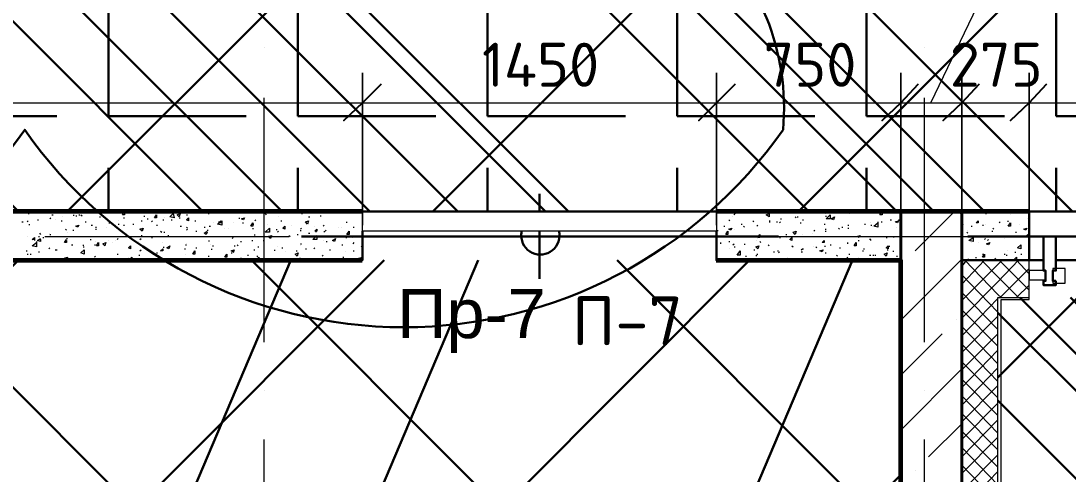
# Model space of a CAD drawing. Header units: millimetres. Extents: x -84737 to 172119, y -43083 to 59399.
# Drawn here: x 38410 to 42692, y 43507 to 45359 of the extents above; entities that cross this region are included whole.
import ezdxf

# ---------------------------------------------------------------- set-up
doc = ezdxf.new("R2010")
doc.units = ezdxf.units.MM
for name, color, linetype, lineweight in [('11) Плинтус ПЛ-2', 70, 'Continuous', 30), ('15) Штукатурка стен СТ-1.1', 161, 'Continuous', 60), ('16) Краска СТ-1.1 стена', 5, 'Continuous', 60), ('17) Краска СТ-3.1 стена', 6, 'Continuous', 60), ('18) Краска ПТ-1 потолок', 31, 'Continuous', 30), ('19) Краска ПТ-5 потолок', 161, 'Continuous', 30), ('20) Шпакл. баз. фин Стена', 40, 'Continuous', 60), ('22) Шпакл. баз. фин. Потолок', 102, 'Continuous', 30), ('3) Плинутс ПЛ-1', 6, 'Continuous', 30), ('5) Затарка материала', 160, 'Continuous', 30), ('6) Уборка мусора', 20, 'Continuous', 30), ('9) Плитка КР-2 600х600', 110, 'Continuous', 30)]:
    doc.layers.add(name, color=color, linetype=linetype, lineweight=lineweight)
for name, color, linetype in [('PDF _Витраж', 7, 'Continuous'), ('PDF _Двери', 7, 'Continuous'), ('PDF _Обобщенные модели', 7, 'Continuous'), ('PDF _Оси', 7, 'Continuous'), ('PDF _Панели витража', 7, 'Continuous'), ('PDF _Перекрытия', 7, 'Continuous'), ('PDF _Размеры-100', 7, 'Continuous'), ('PDF _Стены', 7, 'Continuous'), ('PDF _Текст', 7, 'Continuous')]:
    doc.layers.add(name, color=color, linetype=linetype)
doc.styles.add('PDF GOSTCommon', font='arial.ttf')
doc.styles.add('PDF ISOCPEUR', font='isocpeur.ttf')

msp = doc.modelspace()

# ---------------------------------------------------------------- hatches: boundary and pattern name
at = {"layer": '18) Краска ПТ-1 потолок'}
h = msp.add_hatch(dxfattribs=at)
h.set_pattern_fill('ANSI32', color=256, scale=222, angle=22)
h.paths.add_polyline_path([(26915.9, 43368.7), (24507.3, 43368.7), (24507.3, 34077.2), (26915.9, 34077.2)])
h.paths.add_polyline_path([(36427.6, 39178), (36427.6, 34081.4), (26987.8, 34081.4), (26987.8, 40617.2), (29108.6, 40617.2), (29108.6, 39178)])
h.paths.add_polyline_path([(42006.7, 34077.2), (36508, 34077.2), (36508, 44380.4), (42006.7, 44380.4)])
h.paths.add_polyline_path([(21895.5, 43368.7), (24304.1, 43368.7), (24304.1, 34077.2), (21895.5, 34077.2)])
h.paths.add_polyline_path([(12383.8, 39178), (12383.8, 34081.4), (21823.5, 34081.4), (21823.5, 40617.2), (19702.8, 40617.2), (19702.8, 39178)])
h.paths.add_polyline_path([(6804.6, 34077.2), (12303.4, 34077.2), (12303.4, 44380.4), (6804.6, 44380.4)])
h = msp.add_hatch(dxfattribs=at)
h.set_pattern_fill('ANSI32', color=256, scale=222, angle=22)
h.paths.add_polyline_path([(26915.9, 43368.7), (24507.3, 43368.7), (24507.3, 34077.2), (26915.9, 34077.2)])
h.paths.add_polyline_path([(36427.6, 39178), (36427.6, 34081.4), (26987.8, 34081.4), (26987.8, 40617.2), (29108.6, 40617.2), (29108.6, 39178)])
h.paths.add_polyline_path([(42006.7, 34077.2), (36508, 34077.2), (36508, 44380.4), (42006.7, 44380.4)])
h.paths.add_polyline_path([(21895.5, 43368.7), (24304.1, 43368.7), (24304.1, 34077.2), (21895.5, 34077.2)])
h.paths.add_polyline_path([(12383.8, 39178), (12383.8, 34081.4), (21823.5, 34081.4), (21823.5, 40617.2), (19702.8, 40617.2), (19702.8, 39178)])
h.paths.add_polyline_path([(6804.6, 34077.2), (12303.4, 34077.2), (12303.4, 44380.4), (6804.6, 44380.4)])
at = {"layer": '19) Краска ПТ-5 потолок'}
h = msp.add_hatch(dxfattribs=at)
h.set_pattern_fill('ANSI34', color=256, scale=80, angle=90)
h.paths.add_polyline_path([(22027.2, 47077.3), (10407.1, 47077.3), (10407.1, 45159.6), (12786.1, 45159.6), (12786.1, 44579.7), (22027.2, 44579.7)])
h.paths.add_polyline_path([(26785.3, 47077.3), (24503.6, 47077.3), (22027.2, 47077.3), (22027.2, 43580.7), (26785.3, 43580.7)])
h.paths.add_polyline_path([(34714, 47077.3), (26785.3, 47077.3), (26785.3, 44579.7), (34714, 44579.7)])
h.paths.add_polyline_path([(30256.5, 49778.1), (24503.6, 49778.1), (24503.6, 47077.3), (30256.5, 47077.3)])
h.paths.add_polyline_path([(44556.2, 47077.3), (39984.4, 47077.3), (34904.5, 47077.3), (34904.5, 44579.7), (44556.2, 44579.7)])
h.paths.add_polyline_path([(44556.2, 49096.5), (41457.5, 49096.5), (41457.5, 49778.1), (39984.4, 49778.1), (39984.4, 47077.3), (44556.2, 47077.3)])
h = msp.add_hatch(dxfattribs=at)
h.set_pattern_fill('ANSI34', color=256, scale=80, angle=90)
h.paths.add_polyline_path([(44408, 42027.1), (42405.7, 42027.1), (42405.7, 44228.3), (44408, 44228.3)])
h.paths.add_polyline_path([(44166.7, 43369), (44408, 43369), (44408, 44228.3), (44166.7, 44228.3)], flags=16)
at = {"layer": '22) Шпакл. баз. фин. Потолок'}
h = msp.add_hatch(dxfattribs=at)
h.set_pattern_fill('ANSI37', color=256, scale=333)
h.paths.add_polyline_path([(22027.2, 47077.3), (10407.1, 47077.3), (10407.1, 45159.6), (12786.1, 45159.6), (12786.1, 44579.7), (22027.2, 44579.7)])
h.paths.add_polyline_path([(26785.3, 47077.3), (24503.6, 47077.3), (22027.2, 47077.3), (22027.2, 43580.7), (26785.3, 43580.7)])
h.paths.add_polyline_path([(34714, 47077.3), (26785.3, 47077.3), (26785.3, 44579.7), (34714, 44579.7)])
h.paths.add_polyline_path([(30256.5, 49778.1), (24503.6, 49778.1), (24503.6, 47077.3), (30256.5, 47077.3)])
h.paths.add_polyline_path([(44556.2, 47077.3), (39984.4, 47077.3), (34904.5, 47077.3), (34904.5, 44579.7), (44556.2, 44579.7)])
h.paths.add_polyline_path([(44556.2, 49096.5), (41457.5, 49096.5), (41457.5, 49778.1), (39984.4, 49778.1), (39984.4, 47077.3), (44556.2, 47077.3)])
h = msp.add_hatch(dxfattribs=at)
h.set_pattern_fill('ANSI37', color=256, scale=333)
h.paths.add_polyline_path([(26915.9, 43368.7), (24507.3, 43368.7), (24507.3, 34077.2), (26915.9, 34077.2)])
h.paths.add_polyline_path([(36427.6, 39178), (36427.6, 34081.4), (26987.8, 34081.4), (26987.8, 40617.2), (29108.6, 40617.2), (29108.6, 39178)])
h.paths.add_polyline_path([(42006.7, 34077.2), (36508, 34077.2), (36508, 44380.4), (42006.7, 44380.4)])
h.paths.add_polyline_path([(21895.5, 43368.7), (24304.1, 43368.7), (24304.1, 34077.2), (21895.5, 34077.2)])
h.paths.add_polyline_path([(12383.8, 39178), (12383.8, 34081.4), (21823.5, 34081.4), (21823.5, 40617.2), (19702.8, 40617.2), (19702.8, 39178)])
h.paths.add_polyline_path([(6804.6, 34077.2), (12303.4, 34077.2), (12303.4, 44380.4), (6804.6, 44380.4)])
h = msp.add_hatch(dxfattribs=at)
h.set_pattern_fill('ANSI37', color=256, scale=333)
h.paths.add_polyline_path([(26915.9, 43368.7), (24507.3, 43368.7), (24507.3, 34077.2), (26915.9, 34077.2)])
h.paths.add_polyline_path([(36427.6, 39178), (36427.6, 34081.4), (26987.8, 34081.4), (26987.8, 40617.2), (29108.6, 40617.2), (29108.6, 39178)])
h.paths.add_polyline_path([(42006.7, 34077.2), (36508, 34077.2), (36508, 44380.4), (42006.7, 44380.4)])
h.paths.add_polyline_path([(21895.5, 43368.7), (24304.1, 43368.7), (24304.1, 34077.2), (21895.5, 34077.2)])
h.paths.add_polyline_path([(12383.8, 39178), (12383.8, 34081.4), (21823.5, 34081.4), (21823.5, 40617.2), (19702.8, 40617.2), (19702.8, 39178)])
h.paths.add_polyline_path([(6804.6, 34077.2), (12303.4, 34077.2), (12303.4, 44380.4), (6804.6, 44380.4)])
h = msp.add_hatch(dxfattribs=at)
h.set_pattern_fill('ANSI37', color=256, scale=333)
h.paths.add_polyline_path([(44408, 42027.1), (42405.7, 42027.1), (42405.7, 44228.3), (44408, 44228.3)])
h.paths.add_polyline_path([(44166.7, 43369), (44408, 43369), (44408, 44228.3), (44166.7, 44228.3)], flags=16)
at = {"layer": '9) Плитка КР-2 600х600'}
h = msp.add_hatch(dxfattribs=at)
h.set_pattern_fill('ANGLE', color=256, scale=111)
h.set_pattern_definition([(0, (0, 0), (0, 775.335), [563.88, -211.455]), (90, (0, 0), (-775.335, 5e-14), [563.88, -211.455])])
h.paths.add_polyline_path([(22027.2, 47077.3), (10407.1, 47077.3), (10407.1, 45159.6), (12786.1, 45159.6), (12786.1, 44579.7), (22027.2, 44579.7)])
h.paths.add_polyline_path([(26785.3, 47077.3), (24503.6, 47077.3), (22027.2, 47077.3), (22027.2, 43580.7), (26785.3, 43580.7)])
h.paths.add_polyline_path([(34714, 47077.3), (26785.3, 47077.3), (26785.3, 44579.7), (34714, 44579.7)])
h.paths.add_polyline_path([(30256.5, 49778.1), (24503.6, 49778.1), (24503.6, 47077.3), (30256.5, 47077.3)])
h.paths.add_polyline_path([(44556.2, 47077.3), (39984.4, 47077.3), (34904.5, 47077.3), (34904.5, 44579.7), (44556.2, 44579.7)])
h.paths.add_polyline_path([(44556.2, 49096.5), (41457.5, 49096.5), (41457.5, 49778.1), (39984.4, 49778.1), (39984.4, 47077.3), (44556.2, 47077.3)])
at = {"layer": 'PDF _Стены', "transparency": 33554559}
msp.add_hatch(color=256, dxfattribs=at).paths.add_polyline_path([(42270.3, 44579.7), (42266, 44588.2), (42257.6, 44592.4), (42249.1, 44588.2), (42244.9, 44579.7), (42249.1, 44571.2), (42257.6, 44567), (42266, 44571.2)])

# ---------------------------------------------------------------- linework, layer by layer
at = {"layer": '11) Плинтус ПЛ-2'}
for points in [[(36503.8, 44380.4), (39805.5, 44380.4)], [(41253.2, 44380.4), (42006.7, 44380.4), (42006.7, 34077.2), (36503.8, 34077.2)]]:
    msp.add_lwpolyline(points, dxfattribs=at)
at = {"layer": '15) Штукатурка стен СТ-1.1'}
for points in [[(36503.8, 44380.4), (39805.5, 44380.4)], [(41253.2, 44380.4), (42006.7, 44380.4), (42006.7, 34077.2), (36503.8, 34077.2)]]:
    msp.add_lwpolyline(points, dxfattribs=at)
at = {"layer": '16) Краска СТ-1.1 стена'}
for points in [[(36503.8, 44380.4), (39805.5, 44380.4)], [(41253.2, 44380.4), (42006.7, 44380.4), (42006.7, 34077.2), (36503.8, 34077.2)]]:
    msp.add_lwpolyline(points, dxfattribs=at)
at = {"layer": '17) Краска СТ-3.1 стена'}
for points in [[(39806.6, 44579.7), (34904.5, 44579.7), (34908.8, 44778.7)], [(42532.7, 44579.7), (41254.3, 44579.7)]]:
    msp.add_lwpolyline(points, dxfattribs=at)
at = {"layer": '20) Шпакл. баз. фин Стена'}
for points in [[(39806.6, 44579.7), (34904.5, 44579.7), (34908.8, 44778.7)], [(42532.7, 44579.7), (41254.3, 44579.7)], [(36503.8, 44380.4), (39805.5, 44380.4)], [(41253.2, 44380.4), (42006.7, 44380.4), (42006.7, 34077.2), (36503.8, 34077.2)]]:
    msp.add_lwpolyline(points, dxfattribs=at)
at = {"layer": '3) Плинутс ПЛ-1'}
for points in [[(39806.6, 44579.7), (34904.5, 44579.7), (34908.8, 44778.7)], [(42532.7, 44579.7), (41254.3, 44579.7)]]:
    msp.add_lwpolyline(points, dxfattribs=at)
at = {"layer": '5) Затарка материала'}
msp.add_lwpolyline([(14005.6, 44914.1, -0.520567), (15891.5, 45947, -0.520567), (18277.8, 45947, -0.520567), (21632.8, 45947, -0.520567), (23780.9, 45947, -0.520567), (25898.1, 45947, -0.520567), (28535.8, 45947, -0.520567), (30735.2, 45947, -0.520567), (33386.2, 45947, -0.520567), (35941.4, 45947, -0.520567), (38114.4, 45947, -0.520567), (40309.8, 45947, -0.520567), (41526.6, 44914.1, -0.520567), (38424.9, 44914.1, -0.520567), (34946.2, 44914.1, -0.520567), (31919.6, 44914.1, -0.520567), (29416.6, 44914.1, -0.520567), (26366.2, 44914.1, -0.520567), (24002.3, 44914.1, -0.520567), (20522.4, 44914.1, -0.520567), (17139.8, 44914.1, -0.520567)], format="xyb", close=True, dxfattribs=at)
at = {"layer": '6) Уборка мусора'}
msp.add_lwpolyline([(14005.6, 44914.1, -0.520567), (15891.5, 45947, -0.520567), (18277.8, 45947, -0.520567), (21632.8, 45947, -0.520567), (23780.9, 45947, -0.520567), (25898.1, 45947, -0.520567), (28535.8, 45947, -0.520567), (30735.2, 45947, -0.520567), (33386.2, 45947, -0.520567), (35941.4, 45947, -0.520567), (38114.4, 45947, -0.520567), (40309.8, 45947, -0.520567), (41526.6, 44914.1, -0.520567), (38424.9, 44914.1, -0.520567), (34946.2, 44914.1, -0.520567), (31919.6, 44914.1, -0.520567), (29416.6, 44914.1, -0.520567), (26366.2, 44914.1, -0.520567), (24002.3, 44914.1, -0.520567), (20522.4, 44914.1, -0.520567), (17139.8, 44914.1, -0.520567)], format="xyb", close=True, dxfattribs=at)
at = {"layer": '9) Плитка КР-2 600х600'}
msp.add_lwpolyline([(34904.5, 47077.3), (44556.2, 47077.3), (44556.2, 44579.7), (34904.5, 44579.7)], close=True, dxfattribs=at)
at = {"layer": 'PDF _Витраж', "lineweight": 30}
msp.add_lwpolyline([(42642.8, 44296.1), (42630.1, 44296.1), (42630.1, 44338.4), (42642.8, 44338.4), (42642.8, 44478.1), (42592, 44478.1), (42592, 44338.4), (42600.5, 44338.4), (42600.5, 44296.1), (42592, 44296.1), (42592, 44279.1), (42642.8, 44279.1)], close=True, dxfattribs=at)
at = {"layer": 'PDF _Двери', "lineweight": 18}
msp.add_lwpolyline([(41254.3, 44499.3), (39806.6, 44499.3), (39806.6, 44579.7), (41254.3, 44579.7)], close=True, dxfattribs=at)
at = {"layer": 'PDF _Обобщенные модели', "lineweight": 30}
for points in [[(40530.4, 44579.7), (40530.4, 44651.7)], [(40530.4, 44304.5), (40530.4, 44499.3)], [(41508.3, 44478.1), (39556.8, 44478.1)], [(44331.8, 44478.1), (42283, 44478.1)]]:
    msp.add_lwpolyline(points, dxfattribs=at)
msp.add_lwpolyline([(40458.2, 44500.9, 0.061028), (40455.9, 44482, 1.129988), (40610.2, 44500.9)], format="xyb", dxfattribs=at)
at = {"layer": 'PDF _Оси', "lineweight": 9}
for points in [[(39404.4, 45248.5), (39404.4, 45248.5)], [(42105.2, 45248.5), (42105.2, 45248.5)], [(39404.4, 44046.3), (39404.4, 45045.4)], [(42105.2, 44046.3), (42105.2, 45045.4)], [(38507, 44478.1), (39506, 44478.1)], [(39705, 44478.1), (39705, 44478.1)], [(39908.2, 44478.1), (40907.2, 44478.1)], [(41106.2, 44478.1), (41106.2, 44478.1)], [(41305.1, 44478.1), (42308.4, 44478.1)], [(42507.3, 44478.1), (42507.3, 44478.1)], [(39404.4, 43847.4), (39404.4, 43847.4)], [(42105.2, 43847.4), (42105.2, 43847.4)], [(39404.4, 42645.1), (39404.4, 43648.4)], [(42105.2, 42645.1), (42105.2, 43648.4)]]:
    msp.add_lwpolyline(points, dxfattribs=at)
at = {"layer": 'PDF _Панели витража', "lineweight": 18}
for points in [[(42532.7, 44300.3), (42600.5, 44300.3), (42600.5, 44338.4), (42532.7, 44338.4)], [(42680.9, 44346.9), (42630.1, 44346.9), (42630.1, 44287.6), (42680.9, 44287.6)]]:
    msp.add_lwpolyline(points, close=True, dxfattribs=at)
at = {"layer": 'PDF _Перекрытия', "lineweight": 30}
for points in [[(42592, 44380.7), (42532.7, 44380.7)], [(43972, 44380.7), (42642.8, 44380.7)]]:
    msp.add_lwpolyline(points, close=True, dxfattribs=at)
at = {"layer": 'PDF _Размеры-100', "lineweight": 9}
for points in [[(42130.6, 45024.2), (42338, 45456), (42680.9, 45456)], [(34786, 45024.2), (36504.7, 45024.2), (39806.6, 45024.2), (41254.3, 45024.2), (42007.8, 45024.2), (42257.6, 45024.2), (42532.7, 45024.2), (44082.1, 45024.2), (44082.1, 44524.7), (44082.1, 45146.9), (44082.1, 44524.7), (44082.1, 45024.2), (44674.7, 45024.2)]]:
    msp.add_lwpolyline(points, dxfattribs=at)
for points in [[(39806.6, 45024.2), (39806.6, 44524.7), (39806.6, 45146.9), (39806.6, 44524.7)], [(41254.3, 45024.2), (41254.3, 44524.7), (41254.3, 45146.9), (41254.3, 44524.7)], [(42007.8, 45024.2), (42007.8, 44524.7), (42007.8, 45146.9), (42007.8, 44524.7)], [(42257.6, 45024.2), (42257.6, 44524.7), (42257.6, 45146.9), (42257.6, 44524.7)], [(42532.7, 45024.2), (42532.7, 44524.7), (42532.7, 45146.9), (42532.7, 44524.7)]]:
    msp.add_lwpolyline(points, close=True, dxfattribs=at)
at = {"layer": 'PDF _Размеры-100', "lineweight": 25}
for points in [[(39882.8, 45100.4), (39806.6, 45024.2), (39730.4, 44952.2), (39806.6, 45024.2)], [(41330.5, 45100.4), (41254.3, 45024.2), (41182.4, 44952.2), (41254.3, 45024.2)], [(42079.8, 45100.4), (42007.8, 45024.2), (41931.6, 44952.2), (42007.8, 45024.2)], [(42329.5, 45100.4), (42257.6, 45024.2), (42181.4, 44952.2), (42257.6, 45024.2)], [(42604.7, 45100.4), (42532.7, 45024.2), (42456.5, 44952.2), (42532.7, 45024.2)]]:
    msp.add_lwpolyline(points, close=True, dxfattribs=at)
at = {"layer": 'PDF _Стены', "lineweight": 30}
for points in [[(39806.6, 44579.7), (36504.7, 44579.7)], [(42007.8, 44579.7), (41254.3, 44579.7)], [(42257.6, 44380.7), (42532.7, 44380.7), (42532.7, 44579.7), (42257.6, 44579.7)], [(36504.7, 44380.7), (39806.6, 44380.7), (39806.6, 44499.3)], [(41254.3, 44499.3), (41254.3, 44380.7), (42007.8, 44380.7)]]:
    msp.add_lwpolyline(points, dxfattribs=at)
at = {"layer": 'PDF _Стены', "lineweight": 9}
for points in [[(38435, 44537.4), (38439.2, 44541.6)], [(38439.2, 44571.2), (38443.5, 44571.2)], [(38477.3, 44545.8), (38481.6, 44545.8)], [(38528.1, 44550.1), (38532.4, 44554.3)], [(38532.4, 44550.1), (38532.4, 44550.1)], [(38536.6, 44567), (38540.8, 44567)], [(38549.3, 44545.8), (38549.3, 44545.8)], [(38574.7, 44541.6), (38578.9, 44541.6)], [(38578.9, 44558.5), (38578.9, 44558.5)], [(38625.5, 44562.8), (38625.5, 44567)], [(38634, 44562.8), (38638.2, 44562.8)], [(38646.7, 44567), (38650.9, 44567)], [(38655.1, 44567), (38659.4, 44562.8)], [(38697.5, 44579.7), (38701.7, 44579.7)], [(38701.7, 44579.7), (38701.7, 44579.7)], [(38718.6, 44575.5), (38718.6, 44579.7)], [(38731.3, 44558.5), (38735.6, 44558.5)], [(38790.6, 44579.7), (38794.8, 44575.5), (38799.1, 44579.7)], [(38807.5, 44541.6), (38807.5, 44541.6)], [(38828.7, 44554.3), (38832.9, 44554.3)], [(38900.7, 44541.6), (38904.9, 44541.6)], [(38913.4, 44562.8), (38913.4, 44558.5)], [(38926.1, 44550.1), (38930.3, 44550.1)], [(38943, 44537.4), (38947.2, 44541.6)], [(38989.6, 44545.8), (38993.8, 44545.8)], [(38998, 44554.3), (38998, 44554.3)], [(39019.2, 44579.7), (39019.2, 44579.7)], [(39023.4, 44545.8), (39027.7, 44545.8)], [(39057.3, 44554.3), (39061.5, 44554.3)], [(39086.9, 44567), (39091.2, 44567)], [(39120.8, 44541.6), (39125, 44541.6)], [(39175.8, 44571.2), (39180.1, 44571.2)], [(39222.4, 44575.5), (39222.4, 44575.5)], [(39302.8, 44554.3), (39302.8, 44550.1)], [(39366.3, 44541.6), (39370.5, 44545.8)], [(39408.6, 44571.2), (39412.9, 44567)], [(39463.7, 44558.5), (39463.7, 44558.5)], [(39472.1, 44541.6), (39476.4, 44541.6)], [(39556.8, 44571.2), (39561, 44571.2)], [(39586.4, 44558.5), (39590.7, 44558.5)], [(39633, 44562.8), (39637.2, 44562.8)], [(39700.7, 44575.5), (39705, 44575.5)], [(41305.1, 44545.8), (41309.3, 44541.6)], [(41322, 44558.5), (41322, 44558.5)], [(41326.3, 44567), (41330.5, 44571.2)], [(41402.5, 44541.6), (41406.7, 44537.4)], [(41427.9, 44579.7), (41427.9, 44575.5)], [(41470.2, 44541.6), (41474.4, 44541.6)], [(41516.8, 44550.1), (41521, 44550.1)], [(41521, 44579.7), (41525.2, 44579.7)], [(41525.2, 44579.7), (41525.2, 44579.7)], [(41576, 44558.5), (41580.3, 44554.3)], [(41584.5, 44558.5), (41588.7, 44558.5)], [(41605.7, 44545.8), (41609.9, 44545.8)], [(41686.1, 44575.5), (41686.1, 44571.2)], [(41698.8, 44571.2), (41703, 44575.5)], [(41703, 44558.5), (41703, 44562.8)], [(41791.9, 44579.7), (41791.9, 44579.7)], [(41791.9, 44579.7), (41800.4, 44579.7), (41800.4, 44575.5), (41796.2, 44571.2)], [(41931.6, 44575.5), (41931.6, 44567), (41923.2, 44567), (41931.6, 44579.7)], [(41965.5, 44545.8), (41969.7, 44545.8)], [(41999.4, 44545.8), (42003.6, 44545.8)], [(42067.1, 44418.8), (42227.9, 44579.7)], [(42257.6, 44575.5), (42261.8, 44575.5), (42266, 44575.5)], [(42354.9, 44571.2), (42359.2, 44571.2)], [(42405.7, 44579.7), (42410, 44575.5), (42410, 44579.7)], [(42448.1, 44537.4), (42448.1, 44541.6)], [(42456.5, 44567), (42456.5, 44567)], [(42528.5, 44550.1), (42528.5, 44550.1)], [(38413.8, 44537.4), (38418.1, 44537.4)], [(38443.5, 44528.9), (38443.5, 44524.7)], [(38591.6, 44507.7), (38595.9, 44503.5)], [(38621.3, 44503.5), (38625.5, 44503.5)], [(38672.1, 44537.4), (38676.3, 44537.4)], [(38697.5, 44524.7), (38701.7, 44524.7)], [(38714.4, 44516.2), (38718.6, 44516.2)], [(38714.4, 44507.7), (38718.6, 44507.7)], [(38761, 44516.2), (38761, 44516.2)], [(38769.4, 44533.1), (38773.7, 44533.1)], [(38807.5, 44528.9), (38811.8, 44528.9)], [(38828.7, 44524.7), (38832.9, 44524.7)], [(38866.8, 44528.9), (38871, 44528.9)], [(38964.2, 44524.7), (38968.4, 44524.7)], [(38981.1, 44499.3), (38985.3, 44495)], [(39061.5, 44520.4), (39065.8, 44520.4)], [(39086.9, 44516.2), (39091.2, 44512)], [(39086.9, 44503.5), (39091.2, 44507.7)], [(39125, 44499.3), (39129.3, 44499.3)], [(39158.9, 44516.2), (39163.1, 44516.2)], [(39171.6, 44495), (39167.4, 44486.6), (39158.9, 44490.8), (39171.6, 44499.3)], [(39171.6, 44503.5), (39175.8, 44503.5)], [(39180.1, 44520.4), (39184.3, 44520.4)], [(39197, 44533.1), (39197, 44533.1)], [(39218.2, 44537.4), (39222.4, 44537.4)], [(39243.6, 44512), (39243.6, 44512)], [(39260.5, 44512), (39260.5, 44512)], [(39277.4, 44533.1), (39277.4, 44533.1)], [(39315.5, 44533.1), (39319.7, 44533.1)], [(39357.8, 44528.9), (39362.1, 44528.9)], [(39357.8, 44512), (39357.8, 44507.7)], [(39404.4, 44533.1), (39404.4, 44533.1)], [(39417.1, 44528.9), (39417.1, 44528.9)], [(39455.2, 44507.7), (39455.2, 44503.5)], [(39459.4, 44495), (39463.7, 44499.3)], [(39514.5, 44524.7), (39514.5, 44524.7)], [(39552.6, 44507.7), (39556.8, 44512)], [(39552.6, 44503.5), (39552.6, 44499.3)], [(39611.8, 44520.4), (39611.8, 44520.4)], [(39616.1, 44499.3), (39616.1, 44495)], [(39645.7, 44520.4), (39649.9, 44524.7)], [(39649.9, 44499.3), (39649.9, 44495)], [(39654.2, 44499.3), (39658.4, 44503.5)], [(39709.2, 44516.2), (39709.2, 44516.2)], [(39721.9, 44516.2), (39721.9, 44516.2)], [(39743.1, 44533.1), (39743.1, 44537.4)], [(39768.5, 44516.2), (39772.7, 44516.2)], [(39806.6, 44512), (39806.6, 44512)], [(41258.5, 44503.5), (41258.5, 44499.3)], [(41283.9, 44520.4), (41288.2, 44520.4)], [(41326.3, 44507.7), (41326.3, 44507.7)], [(41355.9, 44528.9), (41360.1, 44528.9)], [(41364.4, 44520.4), (41368.6, 44516.2)], [(41419.4, 44520.4), (41423.6, 44524.7)], [(41470.2, 44537.4), (41474.4, 44537.4)], [(41499.8, 44537.4), (41504.1, 44537.4)], [(41512.5, 44533.1), (41516.8, 44537.4)], [(41597.2, 44533.1), (41601.4, 44533.1)], [(41652.2, 44499.3), (41656.5, 44503.5)], [(41694.6, 44528.9), (41698.8, 44528.9)], [(41698.8, 44507.7), (41703, 44507.7)], [(41698.8, 44499.3), (41703, 44499.3)], [(41753.8, 44512), (41758.1, 44507.7)], [(41766.5, 44516.2), (41770.8, 44516.2)], [(41791.9, 44524.7), (41796.2, 44524.7)], [(41791.9, 44512), (41796.2, 44512)], [(41859.7, 44528.9), (41863.9, 44528.9)], [(41885.1, 44533.1), (41885.1, 44533.1)], [(41885.1, 44524.7), (41889.3, 44524.7)], [(41893.5, 44520.4), (41893.5, 44520.4)], [(41914.7, 44537.4), (41914.7, 44516.2), (41897.8, 44520.4), (41914.7, 44533.1)], [(41927.4, 44537.4), (41931.6, 44537.4)], [(41982.4, 44537.4), (41982.4, 44537.4)], [(41990.9, 44516.2), (41990.9, 44516.2)], [(42257.6, 44524.7), (42261.8, 44528.9), (42257.6, 44516.2)], [(42257.6, 44516.2), (42257.6, 44516.2)], [(42261.8, 44512), (42261.8, 44516.2)], [(42283, 44503.5), (42283, 44503.5)], [(42295.7, 44520.4), (42299.9, 44520.4)], [(42342.2, 44524.7), (42346.5, 44524.7)], [(42354.9, 44528.9), (42354.9, 44528.9)], [(42380.3, 44499.3), (42384.6, 44499.3)], [(42384.6, 44512), (42388.8, 44507.7)], [(42410, 44533.1), (42414.2, 44537.4)], [(42494.6, 44528.9), (42494.6, 44528.9)], [(38435, 44478.1), (38435, 44478.1)], [(38464.6, 44465.4), (38456.2, 44465.4), (38464.6, 44473.9), (38464.6, 44461.2)], [(38473.1, 44456.9), (38473.1, 44435.8), (38456.2, 44440), (38473.1, 44452.7)], [(38490, 44465.4), (38490, 44456.9), (38477.3, 44461.2), (38490, 44469.6)], [(38481.6, 44478.1), (38485.8, 44478.1)], [(38485.8, 44490.8), (38490, 44486.6)], [(38498.5, 44473.9), (38502.7, 44473.9)], [(38528.1, 44490.8), (38528.1, 44490.8)], [(38528.1, 44486.6), (38532.4, 44486.6)], [(38595.9, 44461.2), (38595.9, 44452.7), (38587.4, 44452.7), (38595.9, 44465.4)], [(38595.9, 44469.6), (38600.1, 44469.6)], [(38600.1, 44495), (38600.1, 44495)], [(38693.2, 44465.4), (38697.5, 44465.4)], [(38714.4, 44456.9), (38714.4, 44456.9)], [(38769.4, 44461.2), (38769.4, 44461.2)], [(38794.8, 44461.2), (38794.8, 44461.2)], [(38803.3, 44465.4), (38807.5, 44469.6)], [(38875.3, 44478.1), (38879.5, 44478.1)], [(38892.2, 44456.9), (38892.2, 44456.9)], [(38896.4, 44465.4), (38900.7, 44469.6)], [(38900.7, 44482.3), (38904.9, 44482.3)], [(38943, 44473.9), (38947.2, 44473.9)], [(38993.8, 44495), (38998, 44495)], [(39010.7, 44482.3), (39015, 44482.3)], [(39180.1, 44456.9), (39180.1, 44461.2)], [(39273.2, 44469.6), (39277.4, 44473.9)], [(39307, 44456.9), (39311.3, 44456.9)], [(39353.6, 44461.2), (39357.8, 44461.2)], [(39366.3, 44482.3), (39366.3, 44486.6)], [(39400.2, 44461.2), (39404.4, 44461.2)], [(39425.6, 44469.6), (39425.6, 44469.6)], [(39506, 44482.3), (39510.2, 44478.1)], [(39539.9, 44486.6), (39544.1, 44486.6)], [(39586.4, 44490.8), (39590.7, 44490.8)], [(39645.7, 44461.2), (39645.7, 44461.2)], [(39658.4, 44456.9), (39662.6, 44456.9)], [(39738.8, 44473.9), (39743.1, 44473.9)], [(39747.3, 44495), (39747.3, 44490.8)], [(39764.2, 44478.1), (39768.5, 44473.9)], [(41305.1, 44456.9), (41309.3, 44456.9)], [(41419.4, 44461.2), (41419.4, 44461.2)], [(41423.6, 44469.6), (41423.6, 44469.6)], [(41432.1, 44456.9), (41436.3, 44452.7)], [(41466, 44478.1), (41470.2, 44478.1)], [(41512.5, 44473.9), (41516.8, 44473.9)], [(41537.9, 44486.6), (41542.2, 44486.6)], [(41542.2, 44473.9), (41542.2, 44473.9)], [(41605.7, 44486.6), (41605.7, 44486.6)], [(41648, 44490.8), (41648, 44490.8)], [(41834.3, 44461.2), (41838.5, 44461.2)], [(41885.1, 44461.2), (41885.1, 44465.4), (41880.8, 44465.4)], [(41948.6, 44473.9), (41952.8, 44473.9)], [(41978.2, 44473.9), (41982.4, 44478.1)], [(42257.6, 44452.7), (42261.8, 44456.9)], [(42278.7, 44495), (42283, 44490.8)], [(42350.7, 44465.4), (42354.9, 44469.6)], [(42363.4, 44461.2), (42367.6, 44465.4)], [(42431.1, 44469.6), (42431.1, 44469.6)], [(42443.8, 44478.1), (42448.1, 44478.1)], [(42477.7, 44495), (42481.9, 44495)], [(42477.7, 44478.1), (42481.9, 44478.1)], [(42524.3, 44482.3), (42528.5, 44486.6)], [(38430.8, 44418.8), (38435, 44418.8)], [(38481.6, 44414.6), (38485.8, 44414.6)], [(38523.9, 44427.3), (38528.1, 44431.5)], [(38549.3, 44423.1), (38553.5, 44423.1), (38557.8, 44423.1)], [(38617, 44444.2), (38621.3, 44444.2)], [(38663.6, 44444.2), (38663.6, 44440)], [(38663.6, 44435.8), (38667.8, 44435.8)], [(38710.2, 44444.2), (38714.4, 44444.2)], [(38782.1, 44452.7), (38782.1, 44452.7)], [(38896.4, 44418.8), (38900.7, 44423.1)], [(38989.6, 44452.7), (38989.6, 44452.7)], [(38993.8, 44431.5), (38993.8, 44435.8)], [(39078.5, 44427.3), (39082.7, 44427.3)], [(39082.7, 44444.2), (39086.9, 44444.2)], [(39086.9, 44448.5), (39086.9, 44448.5)], [(39125, 44431.5), (39129.3, 44431.5)], [(39184.3, 44444.2), (39184.3, 44444.2)], [(39188.5, 44427.3), (39188.5, 44423.1)], [(39192.8, 44440), (39197, 44440)], [(39277.4, 44414.6), (39269, 44418.8), (39281.7, 44423.1), (39277.4, 44410.4)], [(39281.7, 44440), (39285.9, 44440)], [(39294.3, 44444.2), (39298.6, 44440)], [(39362.1, 44423.1), (39366.3, 44423.1)], [(39379, 44435.8), (39383.2, 44435.8)], [(39446.7, 44423.1), (39446.7, 44418.8)], [(39459.4, 44435.8), (39459.4, 44435.8)], [(39476.4, 44431.5), (39480.6, 44431.5)], [(39493.3, 44414.6), (39493.3, 44414.6)], [(39535.6, 44418.8), (39539.9, 44418.8)], [(39552.6, 44448.5), (39556.8, 44448.5)], [(39552.6, 44440), (39552.6, 44440)], [(39573.7, 44427.3), (39578, 44427.3)], [(39607.6, 44427.3), (39611.8, 44431.5)], [(39671.1, 44423.1), (39675.3, 44423.1)], [(39721.9, 44444.2), (39726.1, 44444.2)], [(39738.8, 44414.6), (39738.8, 44414.6)], [(39768.5, 44448.5), (39772.7, 44452.7)], [(39768.5, 44418.8), (39772.7, 44418.8)], [(39806.6, 44435.8), (39802.3, 44435.8), (39806.6, 44444.2)], [(41271.2, 44452.7), (41271.2, 44448.5)], [(41309.3, 44427.3), (41309.3, 44427.3)], [(41322, 44444.2), (41326.3, 44448.5)], [(41326.3, 44435.8), (41330.5, 44435.8)], [(41368.6, 44448.5), (41368.6, 44444.2)], [(41406.7, 44423.1), (41410.9, 44423.1)], [(41466, 44444.2), (41470.2, 44440)], [(41487.1, 44414.6), (41491.4, 44414.6)], [(41504.1, 44418.8), (41508.3, 44418.8)], [(41508.3, 44410.4), (41512.5, 44414.6)], [(41563.3, 44440), (41567.6, 44435.8)], [(41601.4, 44423.1), (41605.7, 44427.3), (41609.9, 44427.3)], [(41601.4, 44414.6), (41605.7, 44414.6)], [(41652.2, 44435.8), (41652.2, 44435.8)], [(41660.7, 44435.8), (41664.9, 44431.5)], [(41698.8, 44435.8), (41698.8, 44440)], [(41720, 44444.2), (41724.2, 44444.2)], [(41758.1, 44431.5), (41762.3, 44431.5)], [(41791.9, 44448.5), (41791.9, 44452.7)], [(41851.2, 44418.8), (41855.4, 44418.8)], [(41855.4, 44427.3), (41859.7, 44427.3)], [(41952.8, 44423.1), (41957, 44423.1)], [(41961.3, 44440), (41961.3, 44435.8)], [(41978.2, 44414.6), (41978.2, 44418.8)], [(42295.7, 44452.7), (42295.7, 44452.7)], [(42325.3, 44452.7), (42325.3, 44452.7)], [(42443.8, 44418.8), (42443.8, 44418.8)], [(42477.7, 44410.4), (42477.7, 44414.6)], [(38435, 44406.1), (38439.2, 44406.1)], [(38447.7, 44406.1), (38451.9, 44406.1)], [(38464.6, 44380.7), (38468.9, 44380.7)], [(38595.9, 44385), (38587.4, 44389.2), (38600.1, 44393.4), (38595.9, 44380.7)], [(38617, 44380.7), (38621.3, 44385)], [(38710.2, 44393.4), (38714.4, 44397.7)], [(38731.3, 44380.7), (38735.6, 44380.7)], [(38803.3, 44406.1), (38807.5, 44406.1)], [(38854.1, 44380.7), (38849.9, 44380.7), (38862.6, 44393.4), (38866.8, 44380.7)], [(38849.9, 44393.4), (38849.9, 44393.4)], [(38862.6, 44380.7), (38862.6, 44380.7)], [(38862.6, 44380.7), (38862.6, 44380.7)], [(38892.2, 44401.9), (38896.4, 44401.9)], [(38964.2, 44410.4), (38968.4, 44410.4)], [(38972.6, 44389.2), (38976.9, 44385)], [(39082.7, 44406.1), (39082.7, 44406.1)], [(39082.7, 44385), (39086.9, 44385)], [(39175.8, 44397.7), (39180.1, 44397.7)], [(39230.9, 44385), (39235.1, 44385)], [(39260.5, 44385), (39264.7, 44385)], [(39269, 44410.4), (39273.2, 44410.4)], [(39307, 44389.2), (39311.3, 44389.2)], [(39336.7, 44401.9), (39340.9, 44401.9)], [(39374.8, 44397.7), (39379, 44397.7)], [(39383.2, 44385), (39374.8, 44385), (39383.2, 44393.4), (39383.2, 44380.7)], [(39510.2, 44380.7), (39514.5, 44385)], [(39514.5, 44380.7), (39514.5, 44380.7)], [(39548.3, 44389.2), (39552.6, 44389.2)], [(39641.5, 44397.7), (39645.7, 44401.9)], [(39726.1, 44393.4), (39730.4, 44393.4)], [(39789.6, 44389.2), (39793.9, 44389.2)], [(41258.5, 44385), (41262.8, 44385)], [(41271.2, 44380.7), (41275.5, 44380.7)], [(41275.5, 44380.7), (41275.5, 44380.7)], [(41322, 44385), (41322, 44389.2)], [(41372.8, 44397.7), (41377.1, 44397.7)], [(41415.2, 44397.7), (41419.4, 44401.9)], [(41419.4, 44406.1), (41423.6, 44406.1)], [(41537.9, 44380.7), (41546.4, 44389.2), (41546.4, 44380.7)], [(41639.5, 44385), (41643.8, 44380.7)], [(41698.8, 44410.4), (41703, 44410.4)], [(41745.4, 44401.9), (41749.6, 44397.7)], [(41791.9, 44389.2), (41787.7, 44389.2), (41791.9, 44393.4)], [(41796.2, 44406.1), (41800.4, 44406.1)], [(41834.3, 44393.4), (41834.3, 44393.4)], [(41880.8, 44401.9), (41885.1, 44401.9)], [(41893.5, 44401.9), (41897.8, 44401.9)], [(41897.8, 44380.7), (41897.8, 44380.7)], [(41902, 44401.9), (41906.2, 44401.9)], [(41990.9, 44397.7), (41995.1, 44397.7)], [(42003.6, 44397.7), (42007.8, 44397.7)], [(42007.8, 44135.2), (42257.6, 44385)], [(42257.6, 44393.4), (42257.6, 44393.4)], [(42257.6, 44355.3), (42278.7, 44380.7)], [(42257.6, 44283.4), (42350.7, 44380.7)], [(42257.6, 44215.6), (42405.7, 44363.8), (42422.7, 44380.7)], [(42257.6, 44143.7), (42405.7, 44291.8), (42490.4, 44380.7)], [(42418.4, 44228.3), (42405.7, 44241), (42270.3, 44380.7)], [(42283, 44385), (42287.2, 44385)], [(42316.8, 44389.2), (42316.8, 44393.4)], [(42490.4, 44228.3), (42405.7, 44313), (42338, 44380.7)], [(42342.2, 44406.1), (42346.5, 44406.1)], [(42350.7, 44406.1), (42350.7, 44406.1)], [(42384.6, 44380.7), (42384.6, 44380.7)], [(42393, 44389.2), (42397.3, 44385)], [(42532.7, 44258), (42410, 44380.7)], [(42431.1, 44406.1), (42435.4, 44406.1)], [(42439.6, 44401.9), (42443.8, 44401.9)], [(42473.5, 44380.7), (42477.7, 44380.7)], [(42477.7, 44380.7), (42477.7, 44380.7)], [(42532.7, 44325.7), (42481.9, 44380.7)], [(42498.9, 44406.1), (42503.1, 44406.1)], [(42012.1, 44363.8), (42012.1, 44363.8)], [(42414.2, 44228.3), (42532.7, 44346.9)], [(42405.7, 44169.1), (42257.6, 44321.5)], [(42405.7, 44097.1), (42257.6, 44249.5)], [(42481.9, 44228.3), (42532.7, 44279.1)], [(42257.6, 44071.7), (42405.7, 44224.1)], [(42405.7, 44029.4), (42257.6, 44177.5)], [(42236.4, 44139.4), (42236.4, 44139.4)], [(42257.6, 44004), (42405.7, 44152.1)], [(42007.8, 43910.9), (42177.2, 44080.2)], [(42405.7, 43957.4), (42257.6, 44109.8)], [(42257.6, 43932), (42405.7, 44080.2)], [(42405.7, 43885.5), (42257.6, 44037.9)], [(42257.6, 43860.1), (42405.7, 44012.5)], [(42405.7, 43817.7), (42257.6, 43965.9)], [(42007.8, 43686.5), (42257.6, 43936.3)], [(42257.6, 43788.1), (42405.7, 43940.5)], [(42405.7, 43745.8), (42257.6, 43893.9)], [(42257.6, 43720.4), (42405.7, 43868.5)], [(42405.7, 43673.8), (42257.6, 43826.2)], [(42257.6, 43648.4), (42405.7, 43796.6)], [(42405.7, 43606.1), (42257.6, 43754.2)], [(42257.6, 43576.4), (42405.7, 43728.8)], [(42122.1, 43576.4), (42257.6, 43711.9)], [(42405.7, 43534.1), (42257.6, 43682.3)], [(42257.6, 43508.7), (42405.7, 43656.9)], [(42405.7, 43462.1), (42257.6, 43614.5)], [(42257.6, 43436.7), (42405.7, 43584.9)], [(42067.1, 43521.4), (42067.1, 43521.4)], [(42405.7, 43390.2), (42257.6, 43542.6)], [(42257.6, 43364.8), (42405.7, 43517.2)]]:
    msp.add_lwpolyline(points, dxfattribs=at)
for points in [[(38832.9, 44579.7), (38832.9, 44567), (38824.5, 44567)], [(38964.2, 44567), (38964.2, 44554.3), (38955.7, 44554.3)], [(39036.1, 44554.3), (39019.2, 44558.5), (39031.9, 44571.2)], [(39061.5, 44571.2), (39057.3, 44558.5), (39048.8, 44567)], [(39095.4, 44554.3), (39095.4, 44541.6), (39086.9, 44545.8)], [(39230.9, 44524.7), (39213.9, 44528.9), (39230.9, 44541.6)], [(39226.6, 44541.6), (39226.6, 44533.1), (39218.2, 44533.1)], [(39324, 44554.3), (39319.7, 44545.8), (39311.3, 44550.1)], [(39586.4, 44541.6), (39582.2, 44528.9), (39573.7, 44537.4)], [(41470.2, 44571.2), (41470.2, 44558.5), (41457.5, 44567)], [(41720, 44550.1), (41703, 44550.1), (41720, 44567)], [(41736.9, 44558.5), (41732.7, 44545.8), (41724.2, 44550.1)], [(41999.4, 44541.6), (41995.1, 44533.1), (41986.7, 44537.4)], [(42325.3, 44541.6), (42325.3, 44533.1), (42316.8, 44533.1)], [(38646.7, 44524.7), (38642.4, 44516.2), (38634, 44520.4)], [(38909.1, 44512), (38904.9, 44499.3), (38896.4, 44507.7)], [(39357.8, 44533.1), (39357.8, 44520.4), (39349.4, 44520.4)], [(39425.6, 44495), (39408.6, 44495), (39425.6, 44512)], [(39489.1, 44520.4), (39489.1, 44507.7), (39480.6, 44512)], [(39620.3, 44507.7), (39620.3, 44499.3), (39611.8, 44499.3)], [(39751.5, 44499.3), (39751.5, 44486.6), (39743.1, 44486.6)], [(41300.9, 44499.3), (41300.9, 44486.6), (41292.4, 44486.6)], [(41317.8, 44512), (41313.6, 44503.5), (41305.1, 44507.7)], [(41580.3, 44499.3), (41576, 44486.6), (41567.6, 44495)], [(42456.5, 44533.1), (42456.5, 44520.4), (42448.1, 44520.4)], [(42524.3, 44512), (42520, 44503.5), (42511.6, 44507.7)], [(39434, 44482.3), (39429.8, 44469.6), (39421.3, 44478.1)], [(39620.3, 44465.4), (39603.4, 44465.4), (39620.3, 44482.3)], [(39696.5, 44469.6), (39692.3, 44456.9), (39683.8, 44461.2)], [(41432.1, 44486.6), (41432.1, 44473.9), (41423.6, 44473.9)], [(41563.3, 44473.9), (41563.3, 44461.2), (41554.9, 44465.4)], [(41694.6, 44461.2), (41694.6, 44452.7), (41686.1, 44452.7)], [(41842.7, 44482.3), (41838.5, 44473.9), (41830, 44478.1)], [(42304.1, 44456.9), (42287.2, 44461.2), (42304.1, 44473.9)], [(38667.8, 44406.1), (38655.1, 44410.4), (38667.8, 44423.1)], [(38727.1, 44452.7), (38727.1, 44440), (38718.6, 44440)], [(38756.7, 44452.7), (38752.5, 44440), (38744, 44448.5)], [(38858.3, 44440), (38858.3, 44427.3), (38849.9, 44431.5)], [(38989.6, 44427.3), (38989.6, 44418.8), (38981.1, 44418.8)], [(39019.2, 44440), (39015, 44427.3), (39006.5, 44431.5)], [(39120.8, 44418.8), (39120.8, 44406.1), (39112.3, 44406.1)], [(41351.7, 44401.9), (41339, 44401.9), (41351.7, 44418.8)], [(41427.9, 44440), (41423.6, 44427.3), (41415.2, 44435.8)], [(41690.3, 44423.1), (41686.1, 44414.6), (41677.6, 44418.8)], [(41825.8, 44452.7), (41825.8, 44440), (41817.3, 44440)], [(41957, 44440), (41957, 44427.3), (41948.6, 44431.5)], [(42371.9, 44452.7), (42367.6, 44444.2), (42359.2, 44448.5)], [(42498.9, 44427.3), (42486.2, 44431.5), (42498.9, 44444.2)], [(39252, 44406.1), (39252, 44393.4), (39243.6, 44393.4)], [(39544.1, 44410.4), (39539.9, 44397.7), (39531.4, 44406.1)], [(39806.6, 44393.4), (39802.3, 44385), (39793.9, 44389.2)], [(41952.8, 44410.4), (41948.6, 44397.7), (41940.1, 44406.1)], [(42350.7, 44406.1), (42350.7, 44393.4), (42342.2, 44393.4)], [(42481.9, 44393.4), (42481.9, 44380.7), (42473.5, 44385)]]:
    msp.add_lwpolyline(points, close=True, dxfattribs=at)
at = {"layer": 'PDF _Стены', "lineweight": 40}
msp.add_lwpolyline([(42257.6, 41946.7), (42257.6, 44579.7), (42007.8, 44579.7), (42007.8, 41946.7)], dxfattribs=at)
at = {"layer": 'PDF _Стены', "lineweight": 18}
for points in [[(42532.7, 41878.9), (42532.7, 42039.8), (42418.4, 42039.8), (42418.4, 44219.9), (42532.7, 44219.9), (42532.7, 44380.7)], [(42532.7, 42027.1), (42405.7, 42027.1), (42405.7, 44228.3), (42532.7, 44228.3)]]:
    msp.add_lwpolyline(points, dxfattribs=at)

# ---------------------------------------------------------------- texts
at = {"layer": 'PDF _Текст', "attachment_point": 4}
for s, insert, char_height, style in [('1450', (40295, 45180.1), 180, 'PDF ISOCPEUR'), ('750', (41446.5, 45180.1), 180, 'PDF ISOCPEUR'), ('275', (42208.5, 45180.1), 180, 'PDF ISOCPEUR'), ('Пр-7', (39947.9, 44132.6), 201.27, 'PDF GOSTCommon'), ('П-7', (40663.3, 44132.7), 200, 'PDF ISOCPEUR')]:
    msp.add_mtext(s, dxfattribs=dict(at, insert=insert, char_height=char_height, style=style))

doc.saveas('drawing.dxf')
